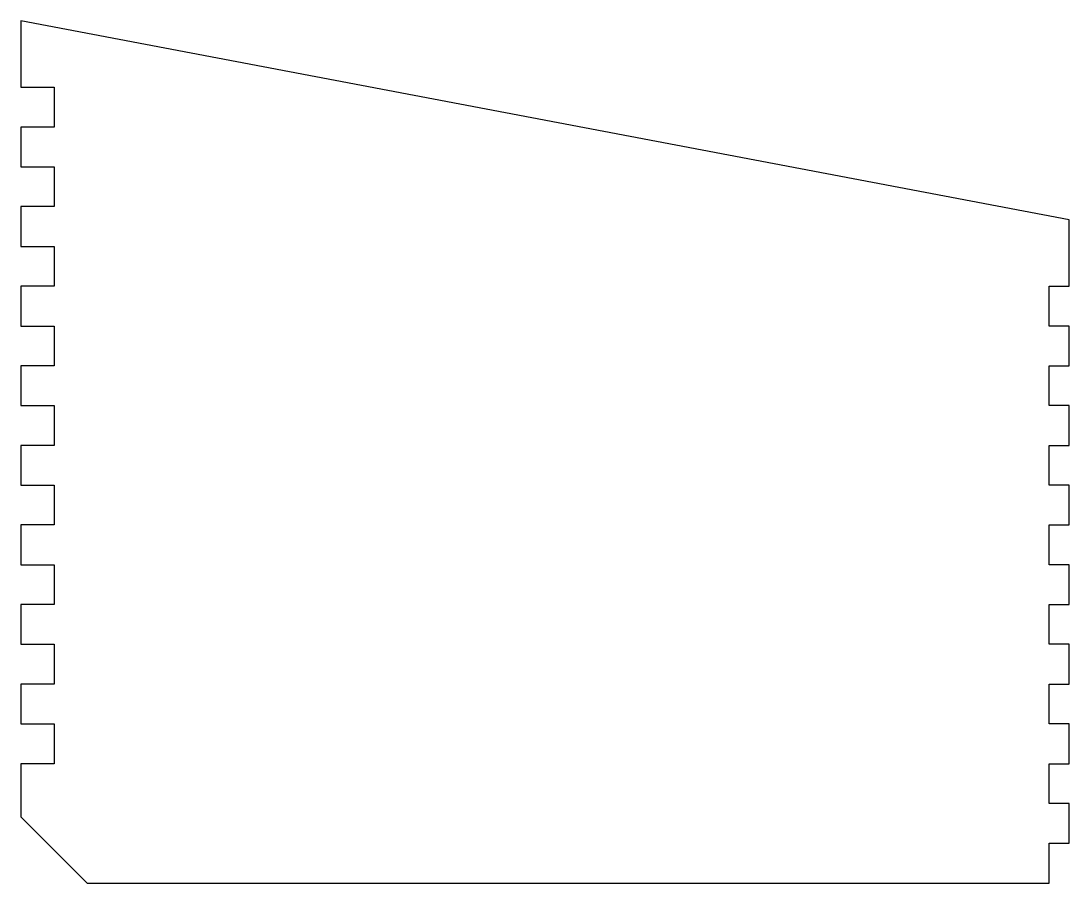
# Model space of a CAD drawing. Header units: millimetres. Extents: x -321 to -163, y 0 to 130.
import ezdxf

# ---------------------------------------------------------------- set-up
doc = ezdxf.new("R2010")
doc.units = ezdxf.units.MM
doc.layers.get('0').update_dxf_attribs({"linetype": 'CONTINUOUS'})

msp = doc.modelspace()

# ---------------------------------------------------------------- linework, layer by layer
msp.add_lwpolyline([(-316, 114), (-321, 114), (-321, 108), (-316, 108), (-316, 102), (-321, 102), (-321, 96), (-316, 96), (-316, 90), (-321, 90), (-321, 84), (-316, 84), (-316, 78), (-321, 78), (-321, 72), (-316, 72), (-316, 66), (-321, 66), (-321, 60), (-316, 60), (-316, 54), (-321, 54), (-321, 48), (-316, 48), (-316, 42), (-321, 42), (-321, 36), (-316, 36), (-316, 30), (-321, 30), (-321, 24), (-316, 24), (-316, 18), (-321, 18), (-321, 10), (-311, 0), (-166, 0), (-166, 6), (-163, 6), (-163, 12), (-166, 12), (-166, 18), (-163, 18), (-163, 24), (-166, 24), (-166, 30), (-163, 30), (-163, 36), (-166, 36), (-166, 42), (-163, 42), (-163, 48), (-166, 48), (-166, 54), (-163, 54), (-163, 60), (-166, 60), (-166, 66), (-163, 66), (-163, 72), (-166, 72), (-166, 78), (-163, 78), (-163, 84), (-166, 84), (-166, 90), (-163, 90), (-163, 100), (-321, 130), (-321, 120), (-316, 120)], close=True)

doc.saveas('drawing.dxf')
